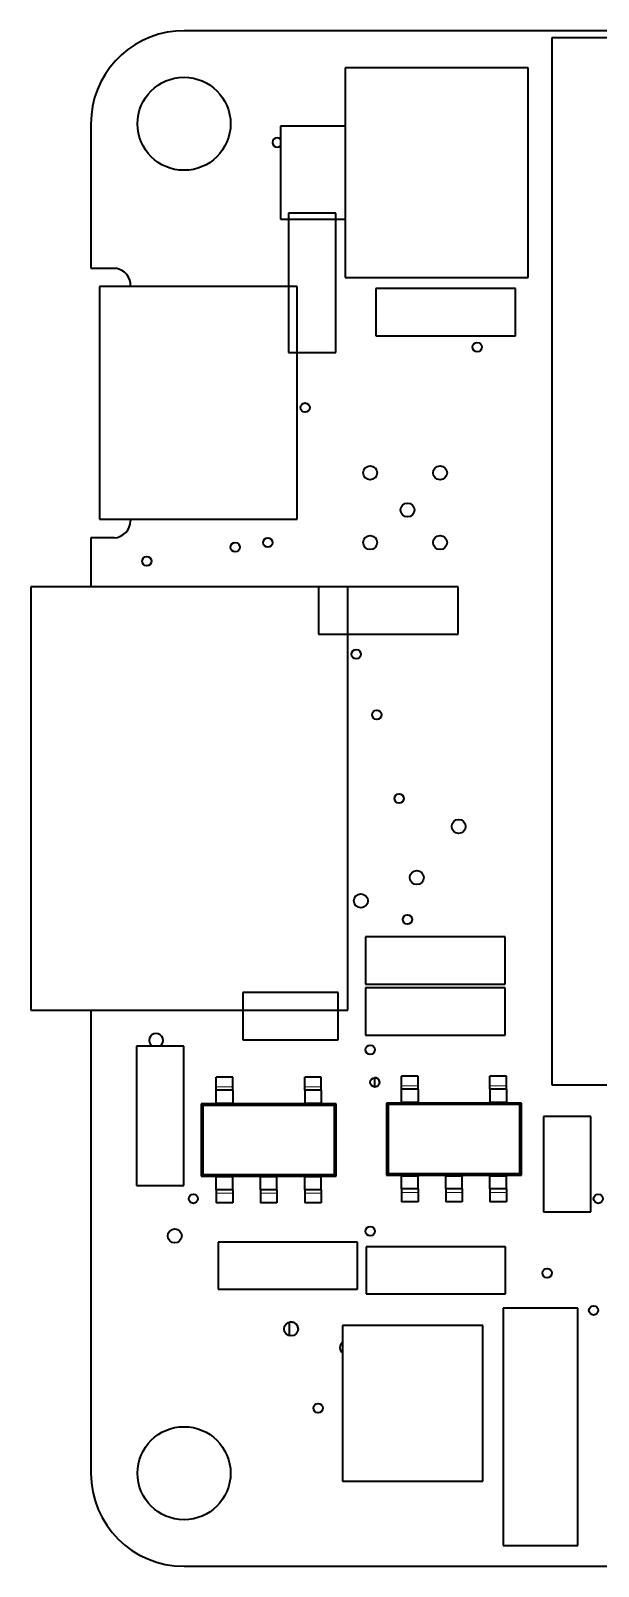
# Model space of a CAD drawing. Extents: x 537 to 786, y 346 to 499.
# Drawn here: x 577.35 to 589.55, y 404 to 437 of the extents above; entities that cross this region are included whole.
import ezdxf

# ---------------------------------------------------------------- set-up
doc = ezdxf.new("R2010")
doc.units = 0

msp = doc.modelspace()

# ---------------------------------------------------------------- linework, layer by layer
at = {"color": 7, "lineweight": 35, "ltscale": 0.004362}
msp.add_line((580.647, 437), (580.472, 436.992), dxfattribs=at)
at = {"color": 7, "lineweight": 35, "ltscale": 0.31468}
msp.add_line((593.234, 437), (580.647, 437), dxfattribs=at)
at = {"color": 7, "lineweight": 35, "ltscale": 0.4}
for p, q in [((604.547, 436.85), (588.547, 436.85)), ((588.547, 414.35), (604.547, 414.35))]:
    msp.add_line(p, q, dxfattribs=at)
at = {"color": 7, "lineweight": 35}
msp.add_line((588.547, 436.85), (588.547, 414.35), dxfattribs=at)
at = {"color": 7, "lineweight": 35, "ltscale": 0.0983}
for p, q in [((588.04, 436.2), (584.108, 436.2)), ((584.108, 431.7), (588.04, 431.7))]:
    msp.add_line(p, q, dxfattribs=at)
at = {"color": 7, "lineweight": 35, "ltscale": 0.1125}
for p, q in [((584.108, 436.2), (584.108, 431.7)), ((588.04, 431.7), (588.04, 436.2))]:
    msp.add_line(p, q, dxfattribs=at)
at = {"color": 7, "lineweight": 35, "ltscale": 0.0775}
msp.add_line((578.647, 435), (578.647, 431.9), dxfattribs=at)
msp.add_line((578.647, 435), (578.647, 431.9), dxfattribs=at)
at = {"color": 7, "lineweight": 35, "ltscale": 0.05}
for p, q in [((582.717, 434.95), (582.717, 432.95)), ((584.117, 432.95), (584.117, 434.95))]:
    msp.add_line(p, q, dxfattribs=at)
at = {"color": 7, "lineweight": 35, "ltscale": 0.034999}
for p, q in [((584.117, 434.95), (582.717, 434.95)), ((582.717, 432.95), (584.117, 432.95))]:
    msp.add_line(p, q, dxfattribs=at)
at = {"color": 7, "lineweight": 35, "ltscale": 0.025421}
for p, q in [((583.905, 433.078), (582.888, 433.078)), ((582.888, 430.082), (583.905, 430.082))]:
    msp.add_line(p, q, dxfattribs=at)
at = {"color": 7, "lineweight": 35, "ltscale": 0.07492}
for p, q in [((582.888, 433.078), (582.888, 430.082)), ((583.905, 430.082), (583.905, 433.078)), ((579.628, 415.178), (579.628, 412.182)), ((580.645, 412.182), (580.645, 415.178))]:
    msp.add_line(p, q, dxfattribs=at)
at = {"color": 7, "lineweight": 35, "ltscale": 0.0125}
for p, q in [((578.647, 431.9), (579.147, 431.9)), ((578.647, 431.9), (579.147, 431.9)), ((579.147, 426.1), (578.647, 426.1))]:
    msp.add_line(p, q, dxfattribs=at)
at = {"color": 7, "lineweight": 35, "ltscale": 0.000819778}
msp.add_line((579.147, 431.9), (579.179, 431.896), dxfattribs=at)
msp.add_line((579.147, 431.9), (579.179, 431.896), dxfattribs=at)
at = {"color": 7, "lineweight": 35, "ltscale": 0.106055}
for p, q in [((583.075, 431.5), (578.833, 431.5)), ((578.833, 426.5), (583.075, 426.5))]:
    msp.add_line(p, q, dxfattribs=at)
at = {"color": 7, "lineweight": 35, "ltscale": 0.125}
for p, q in [((578.833, 431.5), (578.833, 426.5)), ((583.075, 426.5), (583.075, 431.5))]:
    msp.add_line(p, q, dxfattribs=at)
at = {"color": 7, "lineweight": 35, "ltscale": 0.02542}
for p, q in [((584.768, 431.458), (584.768, 430.442)), ((587.765, 430.442), (587.765, 431.458)), ((583.538, 425.048), (583.538, 424.032)), ((586.535, 424.032), (586.535, 425.048)), ((584.548, 417.528), (584.548, 416.512)), ((587.545, 416.512), (587.545, 417.528)), ((581.911, 416.328), (581.911, 415.312)), ((583.962, 415.312), (583.962, 416.328)), ((584.548, 416.428), (584.548, 415.412)), ((587.545, 415.412), (587.545, 416.428)), ((580.645, 415.178), (579.628, 415.178)), ((589.385, 413.665), (588.368, 413.665)), ((579.628, 412.182), (580.645, 412.182)), ((588.368, 411.615), (589.385, 411.615)), ((581.378, 410.968), (581.378, 409.952)), ((584.375, 409.952), (584.375, 410.968)), ((584.558, 410.868), (584.558, 409.852)), ((587.555, 409.852), (587.555, 410.868))]:
    msp.add_line(p, q, dxfattribs=at)
at = {"color": 7, "lineweight": 35, "ltscale": 0.074921}
for p, q in [((587.765, 431.458), (584.768, 431.458)), ((584.768, 430.442), (587.765, 430.442)), ((586.535, 425.048), (583.538, 425.048)), ((583.538, 424.032), (586.535, 424.032))]:
    msp.add_line(p, q, dxfattribs=at)
at = {"color": 7, "lineweight": 35, "ltscale": 0.0008204}
msp.add_line((579.497, 426.5), (579.497, 426.467), dxfattribs=at)
msp.add_line((579.497, 426.5), (579.497, 426.467), dxfattribs=at)
at = {"color": 7, "lineweight": 35, "ltscale": 0.02621}
msp.add_line((578.647, 426.1), (578.647, 425.052), dxfattribs=at)
msp.add_line((578.647, 426.1), (578.647, 425.052), dxfattribs=at)
at = {"color": 7, "lineweight": 35, "ltscale": 0.170338}
for p, q in [((584.167, 425.052), (577.353, 425.052)), ((577.353, 415.948), (584.167, 415.948))]:
    msp.add_line(p, q, dxfattribs=at)
at = {"color": 7, "lineweight": 35, "ltscale": 0.22758}
for p, q in [((577.353, 425.052), (577.353, 415.948)), ((584.167, 415.948), (584.167, 425.052))]:
    msp.add_line(p, q, dxfattribs=at)
at = {"color": 7, "lineweight": 35, "ltscale": 0.074919}
for p, q in [((587.545, 417.528), (584.548, 417.528)), ((584.548, 416.512), (587.545, 416.512)), ((587.545, 416.428), (584.548, 416.428)), ((584.548, 415.412), (587.545, 415.412)), ((584.375, 410.968), (581.378, 410.968)), ((587.555, 410.868), (584.558, 410.868)), ((581.378, 409.952), (584.375, 409.952)), ((584.558, 409.852), (587.555, 409.852))]:
    msp.add_line(p, q, dxfattribs=at)
at = {"color": 7, "lineweight": 35, "ltscale": 0.051271}
for p, q in [((583.962, 416.328), (581.911, 416.328)), ((581.911, 415.312), (583.962, 415.312))]:
    msp.add_line(p, q, dxfattribs=at)
at = {"color": 7, "lineweight": 35, "ltscale": 0.24871}
msp.add_line((578.647, 415.948), (578.647, 406), dxfattribs=at)
msp.add_line((578.647, 415.948), (578.647, 406), dxfattribs=at)
at = {"color": 7, "lineweight": 35, "ltscale": 0.005148}
for p, q in [((581.339, 414.304), (581.339, 414.51)), ((581.694, 414.304), (581.694, 414.51)), ((583.239, 414.304), (583.239, 414.51)), ((583.594, 414.304), (583.594, 414.51)), ((585.319, 412.036), (585.319, 411.83)), ((585.674, 412.036), (585.674, 411.83)), ((586.269, 412.036), (586.269, 411.83)), ((586.624, 412.036), (586.624, 411.83)), ((587.219, 412.036), (587.219, 411.83)), ((587.574, 412.036), (587.574, 411.83))]:
    msp.add_line(p, q, dxfattribs=at)
at = {"color": 7, "lineweight": 35, "ltscale": 0.008875}
for p, q in [((581.694, 414.51), (581.339, 414.51)), ((583.594, 414.51), (583.239, 414.51)), ((587.574, 414.53), (587.219, 414.53)), ((581.694, 414.23), (581.339, 414.23)), ((583.594, 414.23), (583.239, 414.23)), ((587.574, 414.25), (587.219, 414.25)), ((581.694, 413.935), (581.339, 413.935)), ((583.594, 413.935), (583.239, 413.935)), ((587.574, 413.955), (587.219, 413.955)), ((581.694, 412.385), (581.339, 412.385)), ((582.644, 412.385), (582.289, 412.385)), ((583.594, 412.385), (583.239, 412.385)), ((586.624, 412.405), (586.269, 412.405)), ((587.574, 412.405), (587.219, 412.405)), ((581.694, 412.09), (581.339, 412.09)), ((582.644, 412.09), (582.289, 412.09)), ((583.594, 412.09), (583.239, 412.09)), ((586.624, 412.11), (586.269, 412.11)), ((587.574, 412.11), (587.219, 412.11)), ((581.694, 411.81), (581.339, 411.81)), ((582.644, 411.81), (582.289, 411.81)), ((583.594, 411.81), (583.239, 411.81)), ((586.624, 411.83), (586.269, 411.83)), ((587.574, 411.83), (587.219, 411.83))]:
    msp.add_line(p, q, dxfattribs=at)
at = {"color": 7, "lineweight": 35, "ltscale": 0.004982}
msp.add_line((584.738, 414.5), (584.738, 414.3), dxfattribs=at)
at = {"color": 7, "lineweight": 35, "ltscale": 0.005147}
for p, q in [((585.319, 414.324), (585.319, 414.53)), ((585.674, 414.324), (585.674, 414.53)), ((587.219, 414.324), (587.219, 414.53)), ((587.574, 414.324), (587.574, 414.53)), ((581.339, 412.016), (581.339, 411.81)), ((581.694, 412.016), (581.694, 411.81)), ((582.289, 412.016), (582.289, 411.81)), ((582.644, 412.016), (582.644, 411.81)), ((583.239, 412.016), (583.239, 411.81)), ((583.594, 412.016), (583.594, 411.81))]:
    msp.add_line(p, q, dxfattribs=at)
at = {"color": 7, "lineweight": 35, "ltscale": 0.008876}
for p, q in [((585.674, 414.53), (585.319, 414.53)), ((585.674, 414.25), (585.319, 414.25)), ((585.674, 413.955), (585.319, 413.955)), ((585.674, 412.405), (585.319, 412.405)), ((585.674, 412.11), (585.319, 412.11)), ((585.674, 411.83), (585.319, 411.83))]:
    msp.add_line(p, q, dxfattribs=at)
at = {"color": 7, "lineweight": 35, "ltscale": 0.001852}
for p, q in [((581.339, 414.23), (581.339, 414.304)), ((581.694, 414.23), (581.694, 414.304)), ((583.239, 414.23), (583.239, 414.304)), ((583.594, 414.23), (583.594, 414.304)), ((585.319, 412.11), (585.319, 412.036)), ((585.674, 412.11), (585.674, 412.036)), ((586.269, 412.11), (586.269, 412.036)), ((586.624, 412.11), (586.624, 412.036)), ((587.219, 412.11), (587.219, 412.036)), ((587.574, 412.11), (587.574, 412.036))]:
    msp.add_line(p, q, dxfattribs=at)
at = {"color": 7, "lineweight": 13, "ltscale": 0.008875}
for p, q in [((581.694, 414.304), (581.339, 414.304)), ((583.594, 414.304), (583.239, 414.304)), ((587.574, 414.324), (587.219, 414.324)), ((581.694, 413.96), (581.339, 413.96)), ((583.594, 413.96), (583.239, 413.96)), ((587.574, 413.98), (587.219, 413.98)), ((581.694, 412.36), (581.339, 412.36)), ((582.644, 412.36), (582.289, 412.36)), ((583.594, 412.36), (583.239, 412.36)), ((586.624, 412.38), (586.269, 412.38)), ((587.574, 412.38), (587.219, 412.38)), ((581.694, 412.016), (581.339, 412.016)), ((582.644, 412.016), (582.289, 412.016)), ((583.594, 412.016), (583.239, 412.016)), ((586.624, 412.036), (586.269, 412.036)), ((587.574, 412.036), (587.219, 412.036))]:
    msp.add_line(p, q, dxfattribs=at)
at = {"color": 7, "lineweight": 35, "ltscale": 0.00675}
for p, q in [((581.339, 413.96), (581.339, 414.23)), ((581.694, 414.23), (581.694, 413.96)), ((583.239, 414.23), (583.239, 413.96)), ((583.594, 414.23), (583.594, 413.96)), ((585.319, 413.98), (585.319, 414.25)), ((585.674, 414.25), (585.674, 413.98)), ((587.219, 414.25), (587.219, 413.98)), ((587.574, 414.25), (587.574, 413.98)), ((581.339, 412.09), (581.339, 412.36)), ((581.694, 412.09), (581.694, 412.36)), ((582.289, 412.09), (582.289, 412.36)), ((582.644, 412.09), (582.644, 412.36)), ((583.239, 412.09), (583.239, 412.36)), ((583.594, 412.09), (583.594, 412.36)), ((585.319, 412.11), (585.319, 412.38)), ((585.674, 412.11), (585.674, 412.38)), ((586.269, 412.11), (586.269, 412.38)), ((586.624, 412.11), (586.624, 412.38)), ((587.219, 412.11), (587.219, 412.38)), ((587.574, 412.11), (587.574, 412.38))]:
    msp.add_line(p, q, dxfattribs=at)
at = {"color": 7, "lineweight": 35, "ltscale": 0.001853}
for p, q in [((585.319, 414.25), (585.319, 414.324)), ((585.674, 414.25), (585.674, 414.324)), ((587.219, 414.25), (587.219, 414.324)), ((587.574, 414.25), (587.574, 414.324)), ((581.339, 412.09), (581.339, 412.016)), ((581.694, 412.09), (581.694, 412.016)), ((582.289, 412.09), (582.289, 412.016)), ((582.644, 412.09), (582.644, 412.016)), ((583.239, 412.09), (583.239, 412.016)), ((583.594, 412.09), (583.594, 412.016))]:
    msp.add_line(p, q, dxfattribs=at)
at = {"color": 7, "lineweight": 13, "ltscale": 0.008876}
for p, q in [((585.674, 414.324), (585.319, 414.324)), ((585.674, 413.98), (585.319, 413.98)), ((585.674, 412.38), (585.319, 412.38)), ((585.674, 412.036), (585.319, 412.036))]:
    msp.add_line(p, q, dxfattribs=at)
at = {"color": 7, "lineweight": 35, "ltscale": 0.072501}
for p, q in [((583.917, 413.935), (581.017, 413.935)), ((587.897, 413.955), (584.997, 413.955)), ((581.017, 412.385), (583.917, 412.385)), ((584.997, 412.405), (587.897, 412.405))]:
    msp.add_line(p, q, dxfattribs=at)
at = {"color": 7, "lineweight": 35, "ltscale": 0.03875}
for p, q in [((581.017, 413.935), (581.017, 412.385)), ((583.917, 412.385), (583.917, 413.935)), ((584.997, 413.955), (584.997, 412.405)), ((587.897, 412.405), (587.897, 413.955))]:
    msp.add_line(p, q, dxfattribs=at)
at = {"color": 7, "lineweight": 35, "ltscale": 0.001193}
for p, q in [((581.05, 413.901), (581.017, 413.935)), ((583.883, 413.901), (583.917, 413.935)), ((585.03, 413.921), (584.997, 413.955)), ((587.863, 413.921), (587.897, 413.955)), ((581.05, 412.419), (581.017, 412.385)), ((583.883, 412.419), (583.917, 412.385)), ((585.03, 412.439), (584.997, 412.405)), ((587.863, 412.439), (587.897, 412.405))]:
    msp.add_line(p, q, dxfattribs=at)
at = {"color": 7, "lineweight": 35, "ltscale": 0.070813}
for p, q in [((583.883, 413.901), (581.05, 413.901)), ((587.863, 413.921), (585.03, 413.921)), ((581.05, 412.419), (583.883, 412.419)), ((585.03, 412.439), (587.863, 412.439))]:
    msp.add_line(p, q, dxfattribs=at)
at = {"color": 7, "lineweight": 35, "ltscale": 0.037064}
for p, q in [((581.05, 413.901), (581.05, 412.419)), ((583.883, 412.419), (583.883, 413.901)), ((585.03, 413.921), (585.03, 412.439)), ((587.863, 412.439), (587.863, 413.921))]:
    msp.add_line(p, q, dxfattribs=at)
at = {"color": 7, "lineweight": 35, "ltscale": 0.000624847}
for p, q in [((581.339, 413.935), (581.339, 413.96)), ((581.694, 413.935), (581.694, 413.96)), ((583.239, 413.935), (583.239, 413.96)), ((583.594, 413.935), (583.594, 413.96)), ((585.319, 412.405), (585.319, 412.38)), ((585.674, 412.405), (585.674, 412.38)), ((586.269, 412.405), (586.269, 412.38)), ((586.624, 412.405), (586.624, 412.38)), ((587.219, 412.405), (587.219, 412.38)), ((587.574, 412.405), (587.574, 412.38))]:
    msp.add_line(p, q, dxfattribs=at)
at = {"color": 7, "lineweight": 35, "ltscale": 0.00062561}
for p, q in [((585.319, 413.955), (585.319, 413.98)), ((585.674, 413.955), (585.674, 413.98)), ((587.219, 413.955), (587.219, 413.98)), ((587.574, 413.955), (587.574, 413.98)), ((581.339, 412.385), (581.339, 412.36)), ((581.694, 412.385), (581.694, 412.36)), ((582.289, 412.385), (582.289, 412.36)), ((582.644, 412.385), (582.644, 412.36)), ((583.239, 412.385), (583.239, 412.36)), ((583.594, 412.385), (583.594, 412.36))]:
    msp.add_line(p, q, dxfattribs=at)
at = {"color": 7, "lineweight": 35, "ltscale": 0.05127}
for p, q in [((588.368, 413.665), (588.368, 411.615)), ((589.385, 411.615), (589.385, 413.665))]:
    msp.add_line(p, q, dxfattribs=at)
at = {"color": 7, "lineweight": 35, "ltscale": 0.04008}
for p, q in [((589.108, 409.55), (587.505, 409.55)), ((587.505, 404.45), (589.108, 404.45))]:
    msp.add_line(p, q, dxfattribs=at)
at = {"color": 7, "lineweight": 35, "ltscale": 0.127499}
for p, q in [((587.505, 409.55), (587.505, 404.45)), ((589.108, 404.45), (589.108, 409.55))]:
    msp.add_line(p, q, dxfattribs=at)
at = {"color": 7, "lineweight": 35, "ltscale": 0.007275}
msp.add_line((582.91, 408.954), (582.91, 409.245), dxfattribs=at)
at = {"color": 7, "lineweight": 35, "ltscale": 0.075401}
for p, q in [((587.065, 409.174), (584.049, 409.174)), ((584.049, 405.826), (587.065, 405.826))]:
    msp.add_line(p, q, dxfattribs=at)
at = {"color": 7, "lineweight": 35, "ltscale": 0.083701}
for p, q in [((584.049, 409.174), (584.049, 405.826)), ((587.065, 405.826), (587.065, 409.174))]:
    msp.add_line(p, q, dxfattribs=at)
at = {"color": 7, "lineweight": 35, "ltscale": 0.307181}
msp.add_line((580.647, 404), (592.934, 404), dxfattribs=at)
msp.add_line((580.647, 404), (592.934, 404), dxfattribs=at)
at = {"color": 7, "lineweight": 35}
for centre, radius in [((580.647, 435), 1), ((586.947, 430.2), 0.1), ((583.247, 428.9), 0.1), ((584.647, 427.5), 0.15), ((586.147, 427.5), 0.15), ((585.447, 426.7), 0.15), ((582.447, 426), 0.1), ((584.647, 426), 0.15), ((586.147, 426), 0.15), ((579.847, 425.6), 0.1), ((581.747, 425.9), 0.1), ((584.347, 423.6), 0.1), ((584.787, 422.3), 0.1), ((585.267, 420.5), 0.1), ((586.547, 419.9), 0.15), ((585.647, 418.8), 0.15), ((584.447, 418.3), 0.15), ((585.447, 417.9), 0.1), ((584.647, 415.1), 0.1), ((584.747, 414.4), 0.1), ((580.847, 411.9), 0.1), ((589.547, 411.9), 0.1), ((580.447, 411.1), 0.15), ((584.647, 411.2), 0.1), ((588.447, 410.3), 0.1), ((589.447, 409.5), 0.1), ((582.947, 409.1), 0.15), ((583.527, 407.4), 0.1), ((580.647, 406), 1)]:
    msp.add_circle(centre, radius, dxfattribs=at)
for centre, radius, start, end in [((580.647, 435), 2, 95.0001, 180.0002), ((580.647, 435), 2, 95.0001, 180.0002), ((582.647, 434.6), 0.1, 45.5729, 314.4271), ((579.122, 431.525), 0.376, 356.1856, 81.1857), ((579.122, 431.525), 0.376, 356.1856, 81.1857), ((579.122, 426.475), 0.376, 273.8123, 358.8123), ((580.047, 415.3), 0.15, 305.8389, 234.1611), ((580.047, 415.3), 0.15, 305.8393, 360), ((584.747, 414.4), 0.1, 0, 94.8185), ((582.947, 409.1), 0.15, 0, 104.0834), ((584.147, 408.7), 0.15, 130.7934, 229.2066), ((580.647, 406), 2, 180, 270), ((580.647, 406), 2, 180, 270)]:
    msp.add_arc(centre, radius, start, end, dxfattribs=at)

doc.saveas('drawing.dxf')
